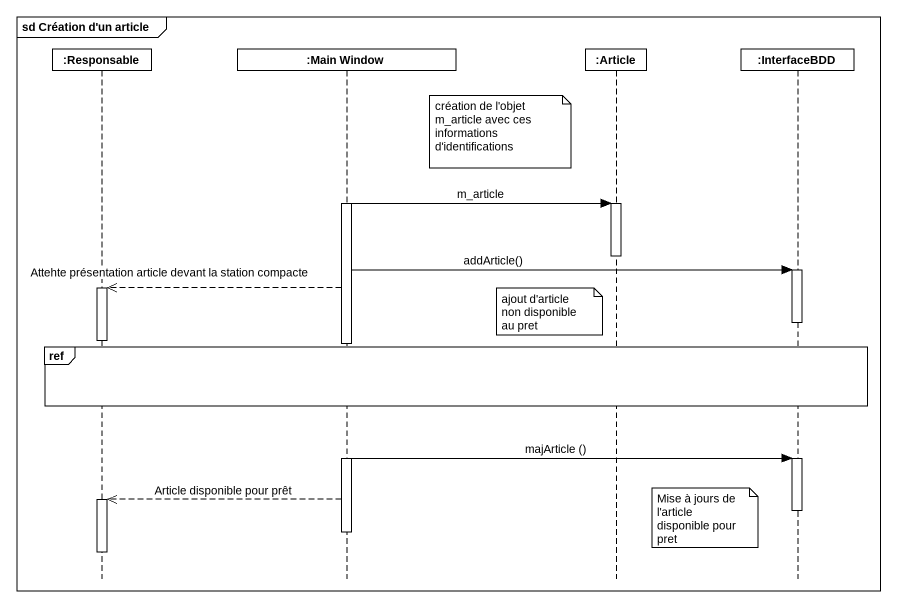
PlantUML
@startuml
mainframe sd Création d'un article
hide footbox
participant ":Responsable" as Responsable
participant ":Main Window" as Main_Window
participant ":Article" as Article
participant ":InterfaceBDD" as InterfaceBDD

note left of Article : création de l'objet m_article avec ces informations d'identifications
activate Main_Window
Main_Window -> Article : m_article
activate Article
deactivate Article
Main_Window -> InterfaceBDD : addArticle()
activate InterfaceBDD
Main_Window -->> Responsable : Attehte présentation article devant la station compacte
activate Responsable
note left of Article : ajout d'article non disponible au pret
deactivate InterfaceBDD
deactivate Responsable
ref over Responsable, Main_Window, Article, InterfaceBDD :  
Main_Window -> InterfaceBDD : majArticle ()
activate InterfaceBDD
Main_Window -->> Responsable : Article disponible pour prêt
activate Responsable
deactivate InterfaceBDD
note right of Article : Mise à jours de l'article disponible pour pret
deactivate Main_Window
deactivate Responsable
@enduml
